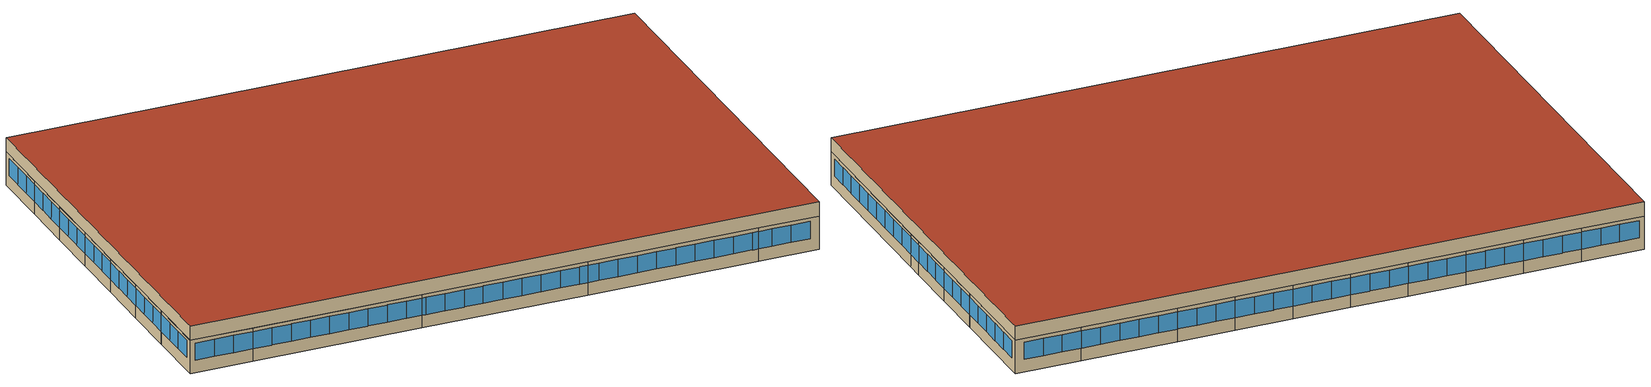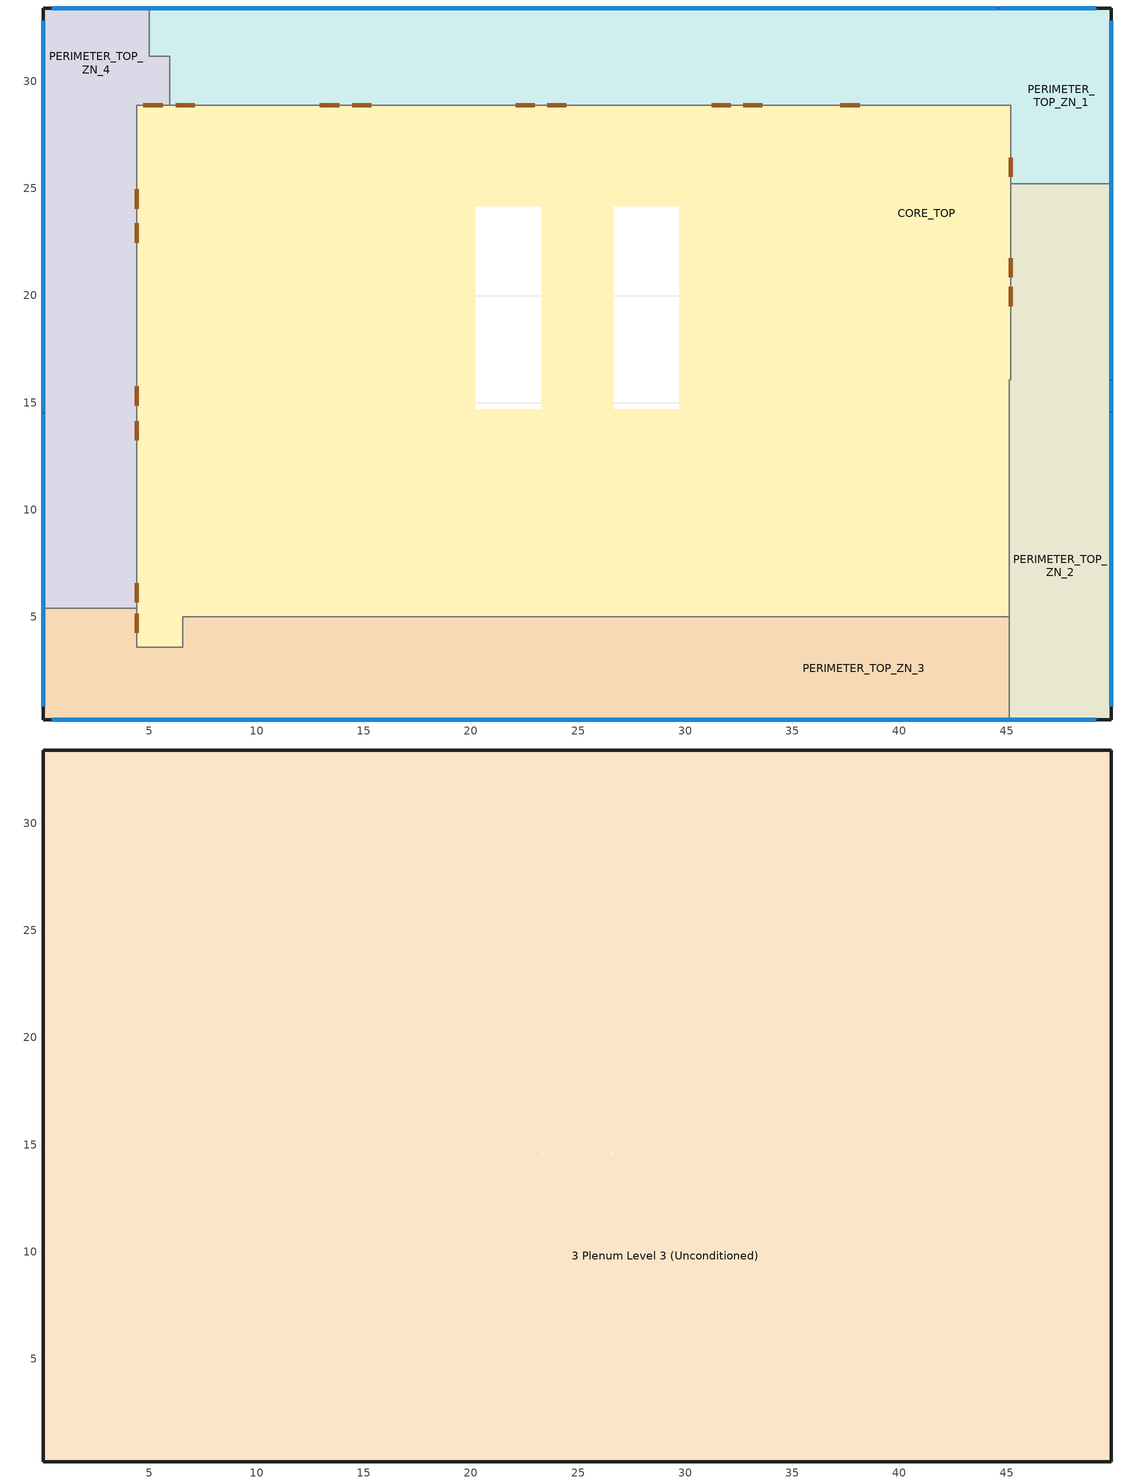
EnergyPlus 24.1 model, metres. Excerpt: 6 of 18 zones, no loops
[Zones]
CORE_TOP
 floor to 2 Plenum Level 2 (Unconditioned) (aim2958): 23.31,14.55 23.31,24.16 23.38,24.16 23.38,24.31 26.64,24.31 26.64,14.55 z7.92; 6.55,13.45 6.55,21.26 12.71,21.26 12.71,14.63 12.63,14.63 12.63,13.45 z7.92; 6.55,5.01 6.55,13.45 12.63,13.45 12.63,12.26 21.8,12.26 21.8,5.01 z7.92; 12.63,12.26 12.63,14.63 20.2,14.63 20.2,14.7 23.31,14.7 23.31,14.55 26.64,14.55 26.64,14.7 29.72,14.7 29.72,14.63 36.4,14.63 36.4,10.34 36.32,10.34 36.32,5.01 21.8,5.01 21.8,12.26 z7.92; 36.32,5.01 36.32,10.34 45.12,10.34 45.12,5.01 z7.92; 17.54,14.63 17.54,22.92 20.2,22.92 20.2,14.63 z7.92; 12.71,14.63 12.71,22.92 17.54,22.92 17.54,17.46 15.02,17.46 15.02,14.63 z7.92; 6.55,21.26 6.55,26.69 12.71,26.69 12.71,21.26 z7.92; 12.71,22.92 12.71,26.69 20.13,26.69 20.13,24.16 20.2,24.16 20.2,22.92 z7.92; 20.13,24.16 20.13,26.69 23.38,26.69 23.38,24.16 z7.92; 23.38,24.31 23.38,26.78 29.87,26.78 29.87,24.16 26.64,24.16 26.64,24.31 z7.92; 29.72,22.31 29.72,24.16 29.87,24.16 29.87,26.7 33.99,26.7 33.99,22.31 z7.92; 33.99,24.52 33.99,26.7 37.31,26.7 37.31,24.52 z7.92; 32.39,20.79 32.39,22.31 33.99,22.31 33.99,24.52 37.31,24.52 37.31,20.79 z7.92; 4.42,3.6 4.42,28.89 45.2,28.89 45.2,16.07 45.12,16.07 45.12,10.34 43.47,10.34 43.47,23.02 37.31,23.02 37.31,26.7 29.87,26.7 29.87,26.78 23.38,26.78 23.38,26.69 6.55,26.69 6.55,3.6 z7.92; 37.31,19.19 37.31,23.02 43.47,23.02 43.47,19.46 42.82,19.46 42.82,19.19 z7.92; 37.31,15.36 37.31,19.19 42.82,19.19 42.82,19.46 43.47,19.46 43.47,15.36 z7.92; 40.62,10.34 40.62,15.36 43.47,15.36 43.47,10.34 z7.92; 36.4,10.34 36.4,14.63 37.31,14.63 37.31,15.36 40.62,15.36 40.62,10.34 z7.92; 32.39,14.63 32.39,20.79 37.31,20.79 37.31,14.63 z7.92; 29.72,14.63 29.72,22.31 32.39,22.31 32.39,14.63 z7.92; 15.02,14.63 15.02,17.46 17.54,17.46 17.54,14.63 z7.92
 wall to PERIMETER_TOP_ZN_3 ({80148992-2e3f-48ac-8c4d-8f17d7c01d4a}): 5,3.6 6.55,3.6 6.55,5.01 18.41,5.01 21.8,5.01 31.55,5.01 36.32,5.01 45.12,5.01 z7.92:10.64
 wall to PERIMETER_TOP_ZN_2 ({80148992-2e3f-48ac-8c4d-8f17d7c01d4a}): 45.12,5.01 45.12,10.34 45.12,14.58 45.12,16.07 45.2,16.07 z7.92:10.64
 wall to PERIMETER_TOP_ZN_3 (aim2911): 4.42,5.41 4.42,3.6 5,3.6 z7.92:10.64
 wall to PERIMETER_TOP_ZN_4 (aim2911): 5.94,28.89 4.42,28.89 4.42,28.27 4.42,23.7 4.42,19.12 4.42,14.52 4.42,9.96 4.42,5.41 z7.92:10.64
 wall to PERIMETER_TOP_ZN_1 (aim2911): 45.2,25.21 45.2,28.89 44.64,28.89 37,28.89 32.43,28.89 27.86,28.89 23.29,28.89 18.71,28.89 14.14,28.89 9.57,28.89 5.94,28.89 z7.92:10.64
 wall to PERIMETER_TOP_ZN_2 (aim2911): 45.2,16.07 45.2,20.64 45.2,25.21 z7.92:10.64
 door inside (aim2945): 4.42,5.16 4.42,4.26 / 4.42,6.58 4.42,5.68 / 4.42,14.14 4.42,13.24 / 4.42,15.77 4.42,14.86 / 4.42,23.38 4.42,22.48 / 4.42,24.95 4.42,24.05 / 5.61,28.89 4.71,28.89 / 7.12,28.89 6.22,28.89 / 13.85,28.89 12.94,28.89 / 15.35,28.89 14.45,28.89 / 22.99,28.89 22.08,28.89 / 24.46,28.89 23.56,28.89 / 32.13,28.89 31.23,28.89 / 33.6,28.89 32.7,28.89 / 38.14,28.89 37.24,28.89 / 45.2,25.54 45.2,26.44 / 45.2,20.85 45.2,21.75 / 45.2,19.51 45.2,20.41 z7.93:10.05
PERIMETER_TOP_ZN_1
 floor to 2 Plenum Level 2 (Unconditioned) (aim2958): 5,31.17 5,33.42 9.57,33.42 9.57,28.89 5.94,28.89 5.94,31.17 z7.92; 9.57,28.89 9.57,33.42 14.14,33.42 14.14,28.89 z7.92; 14.14,28.89 14.14,33.42 18.71,33.42 18.71,28.89 z7.92; 18.71,28.89 18.71,33.42 23.29,33.42 23.29,28.89 z7.92; 23.29,28.89 23.29,33.42 27.86,33.42 27.86,28.89 z7.92; 27.86,28.89 27.86,33.42 32.43,33.42 32.43,28.89 z7.92; 32.43,28.89 32.43,33.42 37,33.42 37,28.89 z7.92; 37,28.89 37,33.42 44.64,33.42 44.64,28.89 z7.92; 44.64,28.89 44.64,33.42 49.89,33.42 49.89,25.21 45.2,25.21 45.2,28.89 z7.92
 wall outside (aim2865): 49.89,25.21 49.89,33.42 44.64,33.42 37,33.42 32.43,33.42 27.86,33.42 23.29,33.42 18.71,33.42 14.14,33.42 9.57,33.42 5,33.42 z7.92:10.64
 wall to PERIMETER_TOP_ZN_4 (aim2911): 5,33.42 5,31.17 5.94,31.17 5.94,28.89 z7.92:10.64
 wall to PERIMETER_TOP_ZN_2 (aim2911): 45.2,25.21 49.89,25.21 z7.92:10.64
 window (aim2976): 9.56,33.42 8.05,33.42 / 8.04,33.42 6.53,33.42 / 6.51,33.42 5.01,33.42 / 14.13,33.42 12.62,33.42 / 12.61,33.42 11.1,33.42 / 11.08,33.42 9.58,33.42 / 18.7,33.42 17.19,33.42 / 17.18,33.42 15.67,33.42 / 15.66,33.42 14.15,33.42 / 23.28,33.42 21.77,33.42 / 21.75,33.42 20.24,33.42 / 20.23,33.42 18.72,33.42 / 24.8,33.42 23.29,33.42 / 26.32,33.42 24.81,33.42 / 27.85,33.42 26.34,33.42 / 29.37,33.42 27.86,33.42 / 30.9,33.42 29.39,33.42 / 32.42,33.42 30.91,33.42 / 33.94,33.42 32.44,33.42 / 35.47,33.42 33.96,33.42 / 36.99,33.42 35.48,33.42 / 38.52,33.42 37.01,33.42 / 40.04,33.42 38.53,33.42 / 41.56,33.42 40.05,33.42 / 43.09,33.42 41.58,33.42 / 44.61,33.42 43.1,33.42 / 49.89,31.32 49.89,32.83 / 49.89,29.8 49.89,31.31 / 49.89,28.28 49.89,29.79 / 49.89,26.75 49.89,28.26 / 49.89,25.23 49.89,26.74 / 46.14,33.42 44.65,33.42 / 49.18,33.42 47.67,33.42 / 47.66,33.42 46.15,33.42 z8.95:10.35
PERIMETER_TOP_ZN_2
 floor to 2 Plenum Level 2 (Unconditioned) (aim2958): 45.2,20.64 45.2,25.21 49.89,25.21 49.89,20.64 z7.92; 45.2,16.07 45.2,20.64 49.89,20.64 49.89,16.07 z7.92; 45.12,0.19 45.12,14.58 49.89,14.58 49.89,0.19 z7.92; 45.12,14.58 45.12,16.07 49.89,16.07 49.89,14.58 z7.92
 wall outside (aim2865): 45.12,0.19 49.89,0.19 49.89,14.58 49.89,16.07 49.89,20.64 49.89,25.21 z7.92:10.64
 wall to PERIMETER_TOP_ZN_3 ({80148992-2e3f-48ac-8c4d-8f17d7c01d4a}): 45.12,5.01 45.12,0.19 z7.92:10.64
 window (aim2976): 49.89,23.7 49.89,25.21 / 49.89,22.18 49.89,23.69 / 49.89,20.66 49.89,22.17 / 49.89,16.08 49.89,17.59 / 49.89,19.13 49.89,20.63 / 49.89,17.61 49.89,19.12 / 49.89,13.04 49.89,14.55 / 49.89,11.51 49.89,13.02 / 49.89,9.99 49.89,11.5 / 49.89,8.46 49.89,9.97 / 49.89,6.94 49.89,8.45 / 49.89,5.42 49.89,6.93 / 49.89,3.89 49.89,5.4 / 49.89,0.84 49.89,2.35 / 49.89,2.37 49.89,3.88 / 45.13,0.19 46.14,0.19 / 47.67,0.19 49.18,0.19 / 46.15,0.19 47.66,0.19 / 49.89,14.59 49.89,16.06 z8.95:10.35
PERIMETER_TOP_ZN_3
 floor to 2 Plenum Level 2 (Unconditioned) (aim2958): 0.04,0.19 0.04,5.41 4.42,5.41 4.42,3.6 5,3.6 5,0.19 z7.92; 5,0.19 5,3.6 6.55,3.6 6.55,5.01 18.41,5.01 18.41,0.19 z7.92; 18.41,0.19 18.41,5.01 31.55,5.01 31.55,0.19 z7.92; 31.55,0.19 31.55,5.01 45.12,5.01 45.12,0.19 z7.92
 wall outside (aim2865): 0.04,5.41 0.04,0.19 5,0.19 18.41,0.19 31.55,0.19 45.12,0.19 z7.92:10.64
 wall to PERIMETER_TOP_ZN_4 (aim2911): 4.42,5.41 0.04,5.41 z7.92:10.64
 window (aim2976): 0.04,5.4 0.04,3.89 / 0.04,2.35 0.04,0.84 / 0.04,3.88 0.04,2.37 / 0.43,0.19 1.94,0.19 / 1.95,0.19 3.46,0.19 / 3.48,0.19 4.99,0.19 / 5,0.19 6.51,0.19 / 6.53,0.19 8.04,0.19 / 8.05,0.19 9.56,0.19 / 9.57,0.19 11.08,0.19 / 11.1,0.19 12.61,0.19 / 12.62,0.19 14.13,0.19 / 14.15,0.19 15.66,0.19 / 15.67,0.19 17.18,0.19 / 17.19,0.19 18.41,0.19 / 23.29,0.19 24.8,0.19 / 24.81,0.19 26.32,0.19 / 26.34,0.19 27.85,0.19 / 27.86,0.19 29.37,0.19 / 29.39,0.19 30.9,0.19 / 30.91,0.19 31.55,0.19 / 18.42,0.19 18.71,0.19 / 18.72,0.19 20.23,0.19 / 20.24,0.19 21.75,0.19 / 21.77,0.19 23.28,0.19 / 31.56,0.19 32.42,0.19 / 32.43,0.19 33.94,0.19 / 33.96,0.19 35.47,0.19 / 35.48,0.19 36.99,0.19 / 37.01,0.19 38.52,0.19 / 38.53,0.19 40.04,0.19 / 40.05,0.19 41.56,0.19 / 41.58,0.19 43.09,0.19 / 43.1,0.19 44.61,0.19 / 44.62,0.19 45.12,0.19 z8.95:10.35
PERIMETER_TOP_ZN_4
 floor to 2 Plenum Level 2 (Unconditioned) (aim2958): 0.04,5.41 0.04,9.96 4.42,9.96 4.42,5.41 z7.92; 0.04,9.96 0.04,14.52 4.42,14.52 4.42,9.96 z7.92; 0.04,14.52 0.04,19.12 4.42,19.12 4.42,14.52 z7.92; 0.04,19.12 0.04,23.7 4.42,23.7 4.42,19.12 z7.92; 0.04,23.7 0.04,28.27 4.42,28.27 4.42,23.7 z7.92; 0.04,28.27 0.04,33.42 5,33.42 5,31.17 5.94,31.17 5.94,28.89 4.42,28.89 4.42,28.27 z7.92
 wall outside (aim2865): 5,33.42 0.04,33.42 0.04,28.27 0.04,23.7 0.04,19.12 0.04,14.52 0.04,9.96 0.04,5.41 z7.92:10.64
 window (aim2976): 0.04,9.95 0.04,8.46 / 0.04,8.45 0.04,6.94 / 0.04,6.93 0.04,5.42 / 0.04,14.51 0.04,13.04 / 0.04,13.02 0.04,11.51 / 0.04,11.5 0.04,9.99 / 0.04,16.07 0.04,14.56 / 0.04,19.11 0.04,17.61 / 0.04,17.59 0.04,16.08 / 0.04,23.69 0.04,22.18 / 0.04,22.17 0.04,20.66 / 0.04,20.64 0.04,19.13 / 0.04,28.26 0.04,26.75 / 0.04,26.74 0.04,25.23 / 0.04,25.21 0.04,23.71 / 0.04,32.83 0.04,31.32 / 0.04,31.31 0.04,29.8 / 0.04,29.79 0.04,28.28 / 4.99,33.42 3.48,33.42 / 1.94,33.42 0.43,33.42 / 3.46,33.42 1.95,33.42 z8.95:10.35
3 Plenum Level 3 (Unconditioned)
 floor to CORE_TOP (aim2760): 20.2,17.59 20.88,17.59 20.88,14.7 20.2,14.7 z10.64; 29.06,17.6 29.72,17.6 29.72,14.7 29.06,14.7 z10.64; 26.49,24.31 26.64,24.31 26.64,14.61 26.49,14.61 z10.64; 23.31,24.16 23.38,24.16 23.38,24.31 23.45,24.31 23.45,14.61 23.31,14.61 z10.64; 23.45,24.31 26.49,24.31 26.49,14.56 23.45,14.56 z10.64; 20.2,24.16 23.31,24.16 23.31,17.59 20.2,17.59 z10.64; 6.55,21.26 12.71,21.26 12.71,14.63 12.7,14.63 12.7,21.24 6.55,21.24 z10.64; 6.55,21.24 12.7,21.24 12.7,14.63 12.63,14.63 12.63,13.45 6.55,13.45 z10.64; 6.55,13.45 12.63,13.45 12.63,12.26 21.8,12.26 21.8,5.01 6.55,5.01 z10.64; 12.7,14.63 20.2,14.63 20.2,14.7 23.31,14.7 23.31,14.61 12.7,14.61 z10.64; 26.64,14.7 29.72,14.7 29.72,14.63 36.4,14.63 36.4,10.34 36.38,10.34 36.38,14.61 26.64,14.61 z10.64; 12.63,14.63 12.7,14.61 23.31,14.61 23.31,14.55 26.64,14.55 26.64,14.61 36.38,14.61 36.38,10.34 36.32,10.34 36.32,5.01 21.8,5.01 21.8,12.26 12.63,12.26 z10.64; 36.4,10.34 40.57,10.34 43.47,10.33 43.48,10.26 36.38,10.26 z10.64; 36.32,10.34 36.38,10.34 36.38,10.26 43.48,10.26 43.48,10.34 45.12,10.34 45.12,5.01 36.32,5.01 z10.64; 17.54,22.88 17.55,22.88 17.55,14.64 20.06,14.64 20.06,22.88 20.2,22.92 20.2,14.63 17.54,14.63 z10.64; 17.55,22.91 20.06,22.91 20.06,14.64 17.55,14.64 z10.64; 12.71,22.88 12.72,22.88 12.72,14.64 15.01,14.64 15.01,17.47 17.52,17.47 17.52,22.88 17.54,22.88 17.54,17.46 15.02,17.46 15.02,14.63 12.71,14.63 z10.64; 12.71,22.92 17.54,22.92 17.52,22.88 12.71,22.88 z10.64; 12.72,22.88 17.52,22.88 17.52,17.47 15.01,17.47 15.01,14.64 12.72,14.64 z10.64; 6.55,26.69 12.71,26.69 12.71,21.26 6.55,21.26 z10.64; 20.13,24.16 20.2,24.16 20.2,22.92 20.13,22.92 z10.64; 12.71,26.69 20.13,26.69 20.13,22.92 12.71,22.92 z10.64; 20.13,24.31 23.38,24.31 23.38,24.16 20.13,24.16 z10.64; 20.13,26.69 23.38,26.69 23.38,24.31 20.13,24.31 z10.64; 23.38,26.75 23.45,26.75 23.45,24.31 23.38,24.31 z10.64; 29.87,24.31 29.87,24.16 26.64,24.16 26.64,24.31 26.49,24.31 z10.64; 29.87,26.78 29.87,24.16 29.87,24.31 26.49,24.31 23.45,24.31 23.45,26.75 23.38,26.78 z10.64; 29.72,24.16 29.87,24.16 29.87,22.36 32.39,22.36 32.38,22.31 29.72,22.31 z10.64; 33.91,26.7 33.99,26.7 33.99,24.52 33.96,24.52 33.96,22.38 33.91,22.38 z10.64; 32.39,22.38 33.96,22.38 33.96,24.52 33.99,24.52 33.99,22.31 32.39,22.31 z10.64; 29.87,24.16 29.87,26.7 33.91,26.7 33.91,22.38 32.39,22.38 32.39,22.36 29.87,22.36 z10.64; 33.99,26.7 37.31,26.7 37.31,24.52 33.99,24.52 z10.64; 32.39,20.86 37.27,20.86 37.27,24.52 37.31,24.52 37.31,20.79 32.39,20.79 z10.64; 32.39,22.31 33.99,22.31 33.99,24.52 37.27,24.52 37.27,20.86 32.39,20.86 z10.64; 33.91,26.78 37.33,26.78 37.31,26.7 33.91,26.7 z10.64; 6.47,26.75 23.38,26.75 23.38,26.69 6.55,26.69 6.55,21.24 6.47,21.24 z10.64; 37.31,24.52 37.33,24.52 37.33,23.03 43.48,23.03 43.48,10.34 43.47,10.34 43.47,23.02 37.31,23.02 z10.64; 37.31,26.7 37.34,26.7 37.34,24.52 37.31,24.52 z10.64; 43.48,15.99 45.12,15.99 45.12,10.34 43.48,10.34 z10.64; 4.43,21.18 6.47,21.18 6.47,21.24 6.55,21.24 6.55,3.6 5.01,3.6 5.01,3.61 4.43,3.61 z10.64; 4.43,28.87 45.19,28.87 45.19,16.07 45.12,16.05 45.12,15.99 43.48,15.99 43.48,23.03 37.33,23.03 37.33,24.52 37.34,24.52 37.34,26.7 37.33,26.78 33.91,26.78 33.91,26.7 29.87,26.7 29.87,26.78 23.38,26.78 23.38,26.75 6.47,26.75 6.47,21.18 4.43,21.18 z10.64; 37.31,19.21 42.82,19.21 42.82,19.19 37.31,19.19 z10.64; 37.31,23.02 43.47,23.02 43.47,19.46 42.82,19.46 42.82,19.21 37.31,19.21 z10.64; 42.82,19.46 43.47,19.46 43.47,19.21 42.82,19.21 z10.64; 37.31,19.19 43.47,19.19 43.47,15.36 37.31,15.36 z10.64; 40.62,15.36 43.47,15.36 43.47,10.34 40.62,10.34 z10.64; 40.57,15.36 40.62,15.36 40.62,10.34 40.57,10.34 z10.64; 36.4,14.63 37.31,14.63 37.31,15.36 40.57,15.36 40.57,10.34 36.4,10.34 z10.64; 37.27,20.79 37.31,20.79 37.31,14.63 37.27,14.63 z10.64; 32.39,20.79 37.27,20.79 37.27,14.63 32.39,14.63 z10.64; 29.72,22.31 29.87,22.31 29.87,14.64 32.38,14.64 32.38,22.31 32.39,22.31 32.39,14.63 29.72,14.63 z10.64; 29.87,22.31 32.38,22.31 32.38,14.64 29.87,14.64 z10.64; 29.72,22.31 29.72,17.6 29.57,17.74 z10.64; 26.64,24.16 29.72,24.16 29.72,22.31 29.57,17.75 29.57,24.01 26.78,24.01 26.78,17.74 29.57,17.74 29.72,17.6 26.64,17.6 z10.64; 26.78,24.01 26.79,17.75 29.57,17.75 29.57,17.74 26.78,17.74 z10.64; 26.79,24.01 29.57,24.01 29.57,17.75 26.79,17.75 z10.64; 15.02,17.46 17.54,17.46 17.54,14.63 15.02,14.63 z10.64; 20.88,17.59 23.31,17.59 23.31,14.7 20.88,14.7 z10.64; 26.64,17.6 29.06,17.6 29.06,14.7 26.64,14.7 z10.64
 floor to PERIMETER_TOP_ZN_3 (aim2760): 0.04,0.23 5,0.23 5,0.19 0.04,0.19 z10.64; 4.42,3.6 5,3.6 5,3.51 4.42,3.51 z10.64; 0.04,5.41 4.42,5.41 4.42,3.51 5,3.51 5,0.23 0.04,0.23 z10.64; 5.03,0.23 18.41,0.23 18.41,0.19 5,0.19 z10.64; 5,3.51 5.03,3.51 5.03,0.23 5,0.23 z10.64; 6.55,3.6 6.55,5.01 18.41,5.01 18.41,0.23 5.03,0.23 5.03,3.51 5.01,3.6 z10.64; 18.41,0.23 31.55,0.23 31.55,0.19 18.41,0.19 z10.64; 18.41,5.01 31.55,5.01 31.55,0.23 18.41,0.23 z10.64; 31.55,0.23 45.12,0.23 45.12,0.19 31.55,0.19 z10.64; 31.55,5.01 45.12,5.01 45.12,0.23 31.55,0.23 z10.64
 floor to PERIMETER_TOP_ZN_4 (aim2760): 0.04,9.96 0.08,9.96 0.08,5.41 0.04,5.41 z10.64; 0.08,9.96 4.42,9.96 4.42,5.41 0.08,5.41 z10.64; 0.04,14.52 4.42,14.52 4.42,9.98 0.08,9.98 0.04,9.96 z10.64; 0.08,9.98 4.42,9.98 4.42,9.96 0.08,9.96 z10.64; 0.04,19.12 0.08,19.12 0.08,14.52 0.04,14.52 z10.64; 0.08,19.12 4.42,19.12 4.42,14.52 0.08,14.52 z10.64; 0.04,23.69 4.42,23.69 4.42,19.12 0.08,19.12 0.04,19.12 z10.64; 0.04,28.27 0.08,28.27 0.08,23.73 4.42,23.73 4.42,23.7 0.04,23.7 z10.64; 0.08,28.27 4.42,28.27 4.42,23.73 0.08,23.73 z10.64; 0.04,33.42 5,33.42 5,33.38 0.08,33.38 0.08,28.3 4.39,28.3 4.39,28.89 4.42,28.89 4.42,28.27 0.04,28.27 z10.64; 0.08,33.38 5,33.38 5,31.17 5.94,31.17 5.94,28.89 4.39,28.89 4.39,28.3 0.08,28.3 z10.64
 floor to PERIMETER_TOP_ZN_1 (aim2760): 5,33.42 9.57,33.42 9.57,33.31 5,33.31 z10.64; 5,33.31 9.57,33.31 9.57,28.89 5.94,28.89 5.94,31.17 5,31.17 z10.64; 14.14,33.42 14.14,33.38 9.6,33.38 9.6,28.89 9.57,28.89 9.57,33.31 9.57,33.42 z10.64; 9.6,33.38 14.14,33.38 14.14,28.89 9.6,28.89 z10.64; 14.14,33.42 18.71,33.42 18.71,33.38 14.14,33.38 z10.64; 14.17,33.38 18.71,33.38 18.71,28.89 14.17,28.89 z10.64; 14.14,33.38 14.17,33.38 14.17,28.89 14.14,28.89 z10.64; 18.71,33.42 23.29,33.42 23.29,28.89 23.28,33.38 18.71,33.38 z10.64; 18.71,33.38 23.28,33.38 23.28,28.89 18.71,28.89 z10.64; 23.29,33.42 27.86,33.42 27.82,33.38 23.29,33.38 z10.64; 23.29,33.38 27.86,33.38 27.86,28.89 23.29,28.89 z10.64; 27.86,33.42 32.43,33.42 32.43,33.38 27.86,33.38 z10.64; 27.86,33.38 32.43,33.38 32.43,28.89 27.86,28.89 z10.64; 32.43,33.42 37,33.42 37,33.38 32.46,33.38 32.46,28.89 32.43,28.89 z10.64; 32.46,33.38 37,33.38 37,28.89 32.46,28.89 z10.64; 44.64,33.42 44.64,28.89 44.62,28.89 44.62,33.31 37.01,33.31 37,33.42 z10.64; 37.01,33.31 44.62,33.31 44.62,28.89 37.01,28.89 z10.64; 44.64,33.42 49.89,33.42 49.89,25.21 45.2,25.21 49.85,25.22 49.85,33.3 44.64,33.3 z10.64; 44.64,33.3 49.85,33.3 49.85,25.22 45.2,25.22 45.2,28.89 44.64,28.89 z10.64
 floor to PERIMETER_TOP_ZN_2 (aim2760): 49.85,20.65 49.85,25.21 49.89,25.21 49.89,20.64 45.2,20.64 z10.64; 45.2,25.21 49.85,25.21 49.85,20.65 45.2,20.65 z10.64; 45.2,20.64 49.89,20.64 49.89,16.07 45.2,16.07 z10.64; 45.12,0.23 49.85,0.23 49.85,14.58 49.89,14.58 49.89,0.19 45.12,0.19 z10.64; 45.12,14.58 49.85,14.58 49.85,0.23 45.12,0.23 z10.64; 45.19,16.07 49.89,16.07 49.89,14.58 49.85,14.58 49.85,16.05 45.19,16.05 z10.64; 45.12,15.99 45.19,15.99 45.19,16.05 49.85,16.05 49.85,14.58 45.12,14.58 z10.64
 wall outside (aim2865): 49.89,0.19 49.89,33.42 0.04,33.42 0.04,0.19 49.89,0.19 z10.64:11.8
 roof outside (aim2838): 0.04,0.19 49.89,0.19 49.89,33.42 0.04,33.42 z11.8
[Building]
bldg-1: Loads Convergence Tolerance Value {W}=0.1; Temperature Convergence Tolerance Value {deltaC}=0.5; Solar Distribution=FullExterior; Maximum Number of Warmup Days=25; Minimum Number of Warmup Days=6
[Site:Location]
Portland&#44 OR: Latitude {deg}=45.516; Longitude {deg}=-122.681; Time Zone {hr}=-8; Elevation {m}=278.871
[SizingPeriod:DesignDay] Day of Month=21; Dry-Bulb Temperature Range Modifier Type=DefaultMultipliers; Humidity Condition Type=Wetbulb; Barometric Pressure {Pa}=101253; Rain Indicator=No; Snow Indicator=No; Daylight Saving Time Indicator=No; Begin Environment Reset Mode=FullResetAtBeginEnvironment
Name | Month | Day Type | Maximum Dry-Bulb Temperature {C} | Daily Dry-Bulb Temperature Range {deltaC} | Wetbulb or DewPoint at Maximum Dry-Bulb {C} | Wind Speed {m/s} | Wind Direction {deg} | Solar Model Indicator | ASHRAE Clear Sky Optical Depth for Beam Irradiance (taub) | ASHRAE Clear Sky Optical Depth for Diffuse Irradiance (taud) | Sky Clearness
Portland Intl AP Ann Clg .4% Condns DB=>MWB | 8 | SummerDesignDay | 32.9 | 11.9 | 19.7 | 4.6 | 310 | ASHRAETau | 0.357 | 2.486
Portland Intl AP Ann Htg 99.6% Condns DB | 12 | WinterDesignDay | -3.9 | 0 | -3.9 | 4.5 | 120 | ASHRAEClearSky |  |  | 0
[Site:WaterMainsTemperature]
Calculation Method=Correlation; Annual Average Outdoor Air Temperature {C}=11.2167; Maximum Difference In Monthly Average Outdoor Air Temperatures {deltaC}=14.3
[Material] Thermal Absorptance=0.9; Solar Absorptance=0.7; Visible Absorptance=0.7
Name | Roughness | Thickness {m} | Conductivity {W/m-K} | Density {kg/m3} | Specific Heat {J/kg-K}
aim2745 | MediumRough | 0.0095 | 0.0439 | 190 | 1360
aim2752 | MediumRough | 0.1016 | 2.31 | 2322 | 832
aim2765 | MediumRough | 0.0127 | 0.057 | 288 | 1339
aim2778 | MediumRough | 0.0254 | 0.72 | 1856 | 840
aim2785 | MediumRough | 0.0159 | 0.16 | 800 | 1090
aim2799 | MediumRough | 0.001 | 20 | 1.2 | 1003.5
aim2843 | MediumRough | 0.0095 | 0.16 | 1120 | 1460
aim2850 | MediumRough | 0.0528 | 0.01 | 23 | 1470
aim2857; aim2948 | MediumRough | 0.0008 | 45.28 | 7824 | 500
aim2872 | MediumRough | 0.017 | 0.0252236 | 23 | 1470
aim2916 | MediumRough | 0.0127 | 0.16 | 800 | 1090
aim2929 | MediumRough | 0.0376 | 0.15 | 608 | 1630
Std Wood 6inch | MediumSmooth | 0.15 | 0.12 | 540 | 1210
[WindowMaterial:SimpleGlazingSystem]
{b9af73f1-317f-4251-8ca3-013fa602608e}: U-Factor {W/m2-K}=2.0612; Solar Heat Gain Coefficient=0.359; Visible Transmittance=0.3949
[Construction]
aim2760: aim2765
aim2838: aim2843, aim2850, aim2857
aim2865: aim2778, aim2785, aim2872, aim2799, aim2785
aim2911: aim2916, aim2799, aim2916
aim2945: aim2948, aim2929, aim2948
aim2958: aim2752, aim2745
aim2976: {b9af73f1-317f-4251-8ca3-013fa602608e}
InteriorFurnishings: Std Wood 6inch
[Construction:AirBoundary]
{80148992-2e3f-48ac-8c4d-8f17d7c01d4a}: None, 0
[Zone] Multiplier=1; Part of Total Floor Area=Yes
Name | Volume {m3}
3 Plenum Level 3 (Unconditioned) | 1810.6
CORE_TOP | 2575.99
PERIMETER_TOP_ZN_1 | 580.299
PERIMETER_TOP_ZN_2 | 315.896
PERIMETER_TOP_ZN_3 | 576.989
PERIMETER_TOP_ZN_4 | 338.035
[InternalMass] Construction=InteriorFurnishings
Name | Zone or ZoneList | Surface Area {m2}
Core_top_InternalMass_1 | Core_top | 1967.077
Perimeter_top_ZN_3_InternalMass_1 | Perimeter_top_ZN_3 | 414.675
Perimeter_top_ZN_2_InternalMass_1 | Perimeter_top_ZN_2 | 262.5073
Perimeter_top_ZN_1_InternalMass_1 | Perimeter_top_ZN_1 | 414.6723
Perimeter_top_ZN_4_InternalMass_1 | Perimeter_top_ZN_4 | 262.5056
[People] Number of People Calculation Method=People; Fraction Radiant=0.3
Name | Zone or ZoneList or Space or SpaceList | Number of People Schedule | Number of People | Activity Level Schedule | Sensible Heat Fraction
aim0325_people | 3 Plenum Level 3 (Unconditioned) | Off - 24 Hours | 0 | activity_0.0
aim1643_people; aim1659_people | CORE_TOP | Off - 24 Hours | 0 | activity_0.0
aim1827_people; aim1845_people; aim1939_people; aim1955_people; aim1973_people; aim2157_people; aim2191_people; aim2223_people; aim2255_people; aim2288_people; aim2304_people; aim2322_people; aim2406_people; aim2440_people; aim2458_people; aim2474_people; aim2492_people; aim2508_people; aim2524_people; aim2540_people; aim2708_people; aim2724_people | CORE_TOP | IDF Occupancy | 0 | activity_120.0800096 | 0.777829
aim1861_people | CORE_TOP | IDF Occupancy | 6 | activity_120.0800096 | 0.777829
aim1879_people; aim1897_people | CORE_TOP | IDF Occupancy | 18 | activity_120.0800096 | 0.777829
aim1921_people | CORE_TOP | IDF Occupancy | 8 | activity_120.0800096 | 0.777829
aim2107_people; aim2125_people; aim2141_people; aim2175_people; aim2207_people; aim2239_people; aim2272_people | PERIMETER_TOP_ZN_1 | IDF Occupancy | 1 | activity_120.0800096 | 0.777829
aim2356_people | PERIMETER_TOP_ZN_1 | IDF Occupancy | 0 | activity_120.0800096 | 0.777829
aim2372_people | PERIMETER_TOP_ZN_1 | IDF Occupancy | 3 | activity_120.0800096 | 0.777829
aim2390_people; aim2424_people | PERIMETER_TOP_ZN_2 | IDF Occupancy | 1 | activity_120.0800096 | 0.777829
aim2606_people | PERIMETER_TOP_ZN_2 | IDF Occupancy | 6 | activity_120.0800096 | 0.777829
aim2622_people | PERIMETER_TOP_ZN_2 | IDF Occupancy | 0 | activity_120.0800096 | 0.777829
aim1989_people | PERIMETER_TOP_ZN_3 | IDF Occupancy | 1 | activity_120.0800096 | 0.777829
aim2556_people; aim2574_people; aim2590_people | PERIMETER_TOP_ZN_3 | IDF Occupancy | 6 | activity_120.0800096 | 0.777829
aim2007_people; aim2023_people; aim2039_people; aim2055_people; aim2071_people | PERIMETER_TOP_ZN_4 | IDF Occupancy | 1 | activity_120.0800096 | 0.777829
aim2087_people | PERIMETER_TOP_ZN_4 | IDF Occupancy | 2 | activity_120.0800096 | 0.777829
[Lights] Fraction Replaceable=1
Name | Zone or ZoneList or Space or SpaceList | Schedule | Design Level Calculation Method | Watts per Floor Area {W/m2} | Lighting Level {W}
aim0325_lights | 3 Plenum Level 3 (Unconditioned) | Off - 24 Hours | Watts/Area | 0
aim1643_lights; aim1659_lights | CORE_TOP | Off - 24 Hours | LightingLevel |  | 0
aim1827_lights | CORE_TOP | IDF Lighting | LightingLevel |  | 138.154
aim1845_lights; aim2524_lights; aim2708_lights; aim2724_lights | CORE_TOP | IDF Lighting | LightingLevel |  | 0
aim1861_lights | CORE_TOP | IDF Lighting | LightingLevel |  | 230.811
aim1879_lights | CORE_TOP | IDF Lighting | LightingLevel |  | 775
aim1897_lights | CORE_TOP | IDF Lighting | LightingLevel |  | 928.64
aim1921_lights | CORE_TOP | IDF Lighting | LightingLevel |  | 279.563
aim1939_lights | CORE_TOP | IDF Lighting | LightingLevel |  | 112.091
aim1955_lights | CORE_TOP | IDF Lighting | LightingLevel |  | 179.889
aim1973_lights | CORE_TOP | IDF Lighting | LightingLevel |  | 217.989
aim2157_lights | CORE_TOP | IDF Lighting | LightingLevel |  | 122.002
aim2191_lights | CORE_TOP | IDF Lighting | LightingLevel |  | 36.6082
aim2223_lights | CORE_TOP | IDF Lighting | LightingLevel |  | 45.4005
aim2255_lights | CORE_TOP | IDF Lighting | LightingLevel |  | 82.7362
aim2288_lights | CORE_TOP | IDF Lighting | LightingLevel |  | 34.6916
aim2304_lights | CORE_TOP | IDF Lighting | LightingLevel |  | 69.0611
aim2322_lights | CORE_TOP | IDF Lighting | LightingLevel |  | 593.293
aim2406_lights | CORE_TOP | IDF Lighting | LightingLevel |  | 80.8672
aim2440_lights | CORE_TOP | IDF Lighting | LightingLevel |  | 80.8789
aim2458_lights | CORE_TOP | IDF Lighting | LightingLevel |  | 68.9997
aim2474_lights | CORE_TOP | IDF Lighting | LightingLevel |  | 80.959
aim2492_lights | CORE_TOP | IDF Lighting | LightingLevel |  | 214.06
aim2508_lights | CORE_TOP | IDF Lighting | LightingLevel |  | 112.119
aim2540_lights | CORE_TOP | IDF Lighting | LightingLevel |  | 34.6842
aim2107_lights | PERIMETER_TOP_ZN_1 | IDF Lighting | LightingLevel |  | 110.077
aim2125_lights; aim2141_lights; aim2175_lights; aim2207_lights; aim2239_lights; aim2272_lights | PERIMETER_TOP_ZN_1 | IDF Lighting | LightingLevel |  | 138.339
aim2356_lights | PERIMETER_TOP_ZN_1 | IDF Lighting | LightingLevel |  | 263.857
aim2372_lights | PERIMETER_TOP_ZN_1 | IDF Lighting | LightingLevel |  | 207.442
aim2390_lights; aim2424_lights | PERIMETER_TOP_ZN_2 | IDF Lighting | LightingLevel |  | 138.287
aim2606_lights | PERIMETER_TOP_ZN_2 | IDF Lighting | LightingLevel |  | 281.953
aim2622_lights | PERIMETER_TOP_ZN_2 | IDF Lighting | LightingLevel |  | 76.2755
aim1989_lights | PERIMETER_TOP_ZN_3 | IDF Lighting | LightingLevel |  | 138.878
aim2556_lights | PERIMETER_TOP_ZN_3 | IDF Lighting | LightingLevel |  | 375.3
aim2574_lights | PERIMETER_TOP_ZN_3 | IDF Lighting | LightingLevel |  | 374.926
aim2590_lights | PERIMETER_TOP_ZN_3 | IDF Lighting | LightingLevel |  | 468.658
aim2007_lights; aim2023_lights | PERIMETER_TOP_ZN_4 | IDF Lighting | LightingLevel |  | 138.397
aim2039_lights | PERIMETER_TOP_ZN_4 | IDF Lighting | LightingLevel |  | 138.39
aim2055_lights | PERIMETER_TOP_ZN_4 | IDF Lighting | LightingLevel |  | 138.393
aim2071_lights | PERIMETER_TOP_ZN_4 | IDF Lighting | LightingLevel |  | 138.395
aim2087_lights | PERIMETER_TOP_ZN_4 | IDF Lighting | LightingLevel |  | 248.875
[ElectricEquipment]
Name | Zone or ZoneList or Space or SpaceList | Schedule | Design Level Calculation Method | Watts per Floor Area {W/m2} | Design Level {W}
aim0325_elec_equip | 3 Plenum Level 3 (Unconditioned) | Off - 24 Hours | Watts/Area | 0
aim1643_elec_equip; aim1659_elec_equip | CORE_TOP | Off - 24 Hours | EquipmentLevel |  | 0
aim1827_elec_equip | CORE_TOP | IDF Equipment | EquipmentLevel |  | 262.465
aim1845_elec_equip; aim2524_elec_equip | CORE_TOP | IDF Equipment | EquipmentLevel |  | 0
aim1861_elec_equip | CORE_TOP | IDF Equipment | EquipmentLevel |  | 387.379
aim1879_elec_equip | CORE_TOP | IDF Equipment | EquipmentLevel |  | 950.614
aim1897_elec_equip | CORE_TOP | IDF Equipment | EquipmentLevel |  | 1306.29
aim1921_elec_equip | CORE_TOP | IDF Equipment | EquipmentLevel |  | 378.309
aim1939_elec_equip | CORE_TOP | IDF Equipment | EquipmentLevel |  | 178.628
aim1955_elec_equip | CORE_TOP | IDF Equipment | EquipmentLevel |  | 265.618
aim1973_elec_equip | CORE_TOP | IDF Equipment | EquipmentLevel |  | 269.968
aim2157_elec_equip | CORE_TOP | IDF Equipment | EquipmentLevel |  | 226.327
aim2191_elec_equip | CORE_TOP | IDF Equipment | EquipmentLevel |  | 66.1158
aim2223_elec_equip | CORE_TOP | IDF Equipment | EquipmentLevel |  | 133.466
aim2255_elec_equip | CORE_TOP | IDF Equipment | EquipmentLevel |  | 147.98
aim2288_elec_equip | CORE_TOP | IDF Equipment | EquipmentLevel |  | 58.5753
aim2304_elec_equip | CORE_TOP | IDF Equipment | EquipmentLevel |  | 119.53
aim2322_elec_equip | CORE_TOP | IDF Equipment | EquipmentLevel |  | 1523.09
aim2406_elec_equip | CORE_TOP | IDF Equipment | EquipmentLevel |  | 188.837
aim2440_elec_equip | CORE_TOP | IDF Equipment | EquipmentLevel |  | 191.698
aim2458_elec_equip | CORE_TOP | IDF Equipment | EquipmentLevel |  | 115.274
aim2474_elec_equip | CORE_TOP | IDF Equipment | EquipmentLevel |  | 165.819
aim2492_elec_equip | CORE_TOP | IDF Equipment | EquipmentLevel |  | 244.781
aim2508_elec_equip | CORE_TOP | IDF Equipment | EquipmentLevel |  | 165.5
aim2540_elec_equip | CORE_TOP | IDF Equipment | EquipmentLevel |  | 57.4424
aim2708_elec_equip; aim2724_elec_equip | CORE_TOP | IDF Elevator | EquipmentLevel |  | 0
aim2107_elec_equip | PERIMETER_TOP_ZN_1 | IDF Equipment | EquipmentLevel |  | 149.786
aim2125_elec_equip; aim2141_elec_equip; aim2175_elec_equip; aim2207_elec_equip; aim2239_elec_equip; aim2272_elec_equip | PERIMETER_TOP_ZN_1 | IDF Equipment | EquipmentLevel |  | 167.248
aim2356_elec_equip | PERIMETER_TOP_ZN_1 | IDF Equipment | EquipmentLevel |  | 279.429
aim2372_elec_equip | PERIMETER_TOP_ZN_1 | IDF Equipment | EquipmentLevel |  | 331.044
aim2390_elec_equip; aim2424_elec_equip | PERIMETER_TOP_ZN_2 | IDF Equipment | EquipmentLevel |  | 173.084
aim2606_elec_equip | PERIMETER_TOP_ZN_2 | IDF Equipment | EquipmentLevel |  | 553.479
aim2622_elec_equip | PERIMETER_TOP_ZN_2 | IDF Equipment | EquipmentLevel |  | 56.9926
aim1989_elec_equip | PERIMETER_TOP_ZN_3 | IDF Equipment | EquipmentLevel |  | 200.042
aim2556_elec_equip | PERIMETER_TOP_ZN_3 | IDF Equipment | EquipmentLevel |  | 503.59
aim2574_elec_equip | PERIMETER_TOP_ZN_3 | IDF Equipment | EquipmentLevel |  | 510.454
aim2590_elec_equip | PERIMETER_TOP_ZN_3 | IDF Equipment | EquipmentLevel |  | 527.12
aim2007_elec_equip | PERIMETER_TOP_ZN_4 | IDF Equipment | EquipmentLevel |  | 161.007
aim2023_elec_equip | PERIMETER_TOP_ZN_4 | IDF Equipment | EquipmentLevel |  | 161.109
aim2039_elec_equip | PERIMETER_TOP_ZN_4 | IDF Equipment | EquipmentLevel |  | 162.579
aim2055_elec_equip | PERIMETER_TOP_ZN_4 | IDF Equipment | EquipmentLevel |  | 161.834
aim2071_elec_equip | PERIMETER_TOP_ZN_4 | IDF Equipment | EquipmentLevel |  | 161.395
aim2087_elec_equip | PERIMETER_TOP_ZN_4 | IDF Equipment | EquipmentLevel |  | 220.709
[Daylighting:Controls] Daylighting Method=SplitFlux; Availability Schedule=DaylightAvailSch; Lighting Control Type=Continuousoff; Minimum Input Power Fraction for Continuous or ContinuousOff Dimming Control=0.2; Minimum Light Output Fraction for Continuous or ContinuousOff Dimming Control=0.2; Number of Stepped Control Steps=3; Probability Lighting will be Reset When Needed in Manual Stepped Control=1; Maximum Allowable Discomfort Glare Index=22; Fraction of Lights Controlled by Reference Point 1=0.3835; Illuminance Setpoint at Reference Point 1 {lux}=377; Fraction of Lights Controlled by Reference Point 2=0.1395; Illuminance Setpoint at Reference Point 2 {lux}=377
Name | Zone or Space | Glare Calculation Daylighting Reference Point | Glare Calculation Azimuth Angle of View Direction Clockwise from Zone y-Axis {deg} | Daylighting Reference Point 1 | Daylighting Reference Point 2
Perimeter_top_ZN_1_DaylCtrl | Perimeter_top_ZN_1 | Perimeter_top_ZN_1_DaylRefPt1 | 180 | Perimeter_top_ZN_1_DaylRefPt1 | Perimeter_top_ZN_1_DaylRefPt2
Perimeter_top_ZN_2_DaylCtrl | Perimeter_top_ZN_2 | Perimeter_top_ZN_2_DaylRefPt1 | 90 | Perimeter_top_ZN_2_DaylRefPt1 | Perimeter_top_ZN_2_DaylRefPt2
Perimeter_top_ZN_3_DaylCtrl | Perimeter_top_ZN_3 | Perimeter_top_ZN_3_DaylRefPt1 | 0 | Perimeter_top_ZN_3_DaylRefPt1 | Perimeter_top_ZN_3_DaylRefPt2
Perimeter_top_ZN_4_DaylCtrl | Perimeter_top_ZN_4 | Perimeter_top_ZN_4_DaylRefPt1 | 270 | Perimeter_top_ZN_4_DaylRefPt1 | Perimeter_top_ZN_4_DaylRefPt2
[ZoneInfiltration:DesignFlowRate] Schedule=INFIL_SCH_PNNL; Design Flow Rate Calculation Method=Flow/ExteriorWallArea; Design Flow Rate {m3/s}=0; Flow Rate per Exterior Surface Area {m3/s-m2}=0.000569572; Constant Term Coefficient=0; Temperature Term Coefficient=0; Velocity Term Coefficient=0.224; Velocity Squared Term Coefficient=0
Name | Zone or ZoneList or Space or SpaceList
Perimeter_top_ZN_3_Infiltration | PERIMETER_TOP_ZN_3
Perimeter_top_ZN_2_Infiltration | PERIMETER_TOP_ZN_2
Perimeter_top_ZN_1_Infiltration | PERIMETER_TOP_ZN_1
Perimeter_top_ZN_4_Infiltration | PERIMETER_TOP_ZN_4
3 Plenum Level 3 (Unconditioned) | 3 Plenum Level 3 (Unconditioned)
[Exterior:Lights] Control Option=AstronomicalClock
Name | Schedule | Design Level {W}
Exterior_Lights_a | Exterior_lighting_schedule_a | 563.81
Exterior_Lights_b | Exterior_lighting_schedule_b_2016 | 407.66
Exterior_Lights_c | Exterior_lighting_schedule_c_2016 | 4714.72
[AirLoopHVAC:ReturnPlenum]
Air Loop HVAC Return Plenum 3: Zone=3 Plenum Level 3 (Unconditioned)
[EnergyManagementSystem:Program]
CORE_BOT_Lights_EMS_Program: SET CORE_BOT_LSr_IP = 0.093*CORE_BOT_Total_LSr/CORE_BOT_AREA; IF ((CORE_BOT_Occ_Sensor <= 0)) && (CORE_BOT_LSr_IP >= 0.02); SET aim0375_lights_Act = 0.02*CORE_BOT_AREA/0.0929304; SET aim0399_lights_Act = 0.0; SET aim0415_lights_Act = 0.0; SET aim0431_lights_Act = 0.0; SET aim0447_lights_Act = 0.0; SET aim0463_lights_Act = 0.0; SET aim0479_lights_Act = 0.0; SET aim0495_lights_Act = 0.0; SET aim0513_lights_Act = 0.0; SET aim0533_lights_Act = 0.0; SET aim0553_lights_Act = 0.0; SET aim0573_lights_Act = 0.0; SET aim0739_lights_Act = 0.0; SET aim0803_lights_Act = 0.0; SET aim0822_lights_Act = 0.0; SET aim0840_lights_Act = 0.0; SET aim0858_lights_Act = 0.0; SET aim0880_lights_Act = 0.0; SET aim1052_lights_Act = 0.0; SET aim1070_lights_Act = 0.0; SET aim1707_lights_Act = 0.0; SET aim1723_lights_Act = 0.0; SET aim2638_lights_Act = 0.0; SET aim2660_lights_Act = 0.0; ELSE; SET aim0375_lights_Act = NULL; SET aim0399_lights_Act = NULL; SET aim0415_lights_Act = NULL; SET aim0431_lights_Act = NULL; SET aim0447_lights_Act = NULL; SET aim0463_lights_Act = NULL; SET aim0479_lights_Act = NULL; SET aim0495_lights_Act = NULL; SET aim0513_lights_Act = NULL; SET aim0533_lights_Act = NULL; SET aim0553_lights_Act = NULL; SET aim0573_lights_Act = NULL; SET aim0739_lights_Act = NULL; SET aim0803_lights_Act = NULL; SET aim0822_lights_Act = NULL; SET aim0840_lights_Act = NULL; SET aim0858_lights_Act = NULL; SET aim0880_lights_Act = NULL; SET aim1052_lights_Act = NULL; SET aim1070_lights_Act = NULL; SET aim1707_lights_Act = NULL; SET aim1723_lights_Act = NULL; SET aim2638_lights_Act = NULL; SET aim2660_lights_Act = NULL; ENDIF
CORE_MID_Lights_EMS_Program: SET CORE_MID_LSr_IP = 0.093*CORE_MID_Total_LSr/CORE_MID_AREA; IF ((CORE_MID_Occ_Sensor <= 0)) && (CORE_MID_LSr_IP >= 0.02); SET aim1086_lights_Act = 0.02*CORE_MID_AREA/0.0929304; SET aim1106_lights_Act = 0.0; SET aim1122_lights_Act = 0.0; SET aim1138_lights_Act = 0.0; SET aim1154_lights_Act = 0.0; SET aim1170_lights_Act = 0.0; SET aim1186_lights_Act = 0.0; SET aim1202_lights_Act = 0.0; SET aim1218_lights_Act = 0.0; SET aim1250_lights_Act = 0.0; SET aim1267_lights_Act = 0.0; SET aim1283_lights_Act = 0.0; SET aim1299_lights_Act = 0.0; SET aim1315_lights_Act = 0.0; SET aim1333_lights_Act = 0.0; SET aim1349_lights_Act = 0.0; SET aim1609_lights_Act = 0.0; SET aim1625_lights_Act = 0.0; SET aim1675_lights_Act = 0.0; SET aim1691_lights_Act = 0.0; SET aim1789_lights_Act = 0.0; SET aim1807_lights_Act = 0.0; SET aim2676_lights_Act = 0.0; SET aim2692_lights_Act = 0.0; ELSE; SET aim1086_lights_Act = NULL; SET aim1106_lights_Act = NULL; SET aim1122_lights_Act = NULL; SET aim1138_lights_Act = NULL; SET aim1154_lights_Act = NULL; SET aim1170_lights_Act = NULL; SET aim1186_lights_Act = NULL; SET aim1202_lights_Act = NULL; SET aim1218_lights_Act = NULL; SET aim1250_lights_Act = NULL; SET aim1267_lights_Act = NULL; SET aim1283_lights_Act = NULL; SET aim1299_lights_Act = NULL; SET aim1315_lights_Act = NULL; SET aim1333_lights_Act = NULL; SET aim1349_lights_Act = NULL; SET aim1609_lights_Act = NULL; SET aim1625_lights_Act = NULL; SET aim1675_lights_Act = NULL; SET aim1691_lights_Act = NULL; SET aim1789_lights_Act = NULL; SET aim1807_lights_Act = NULL; SET aim2676_lights_Act = NULL; SET aim2692_lights_Act = NULL; ENDIF
[Schedule:Day:Interval]
Off - 24 Hours All; Off - 24 Hours Sun; Schedule Day 1; Off - 24 Hours Winter Design Day; activity_0.0 Schedule Week Day; activity_0.0 Summer Design Day; activity_0.0 Winter Design Day; activity_120.0800096 Winter Design Day; IDF Elevator Sun; Schedule Day 13; IDF Elevator Winter Design Day: No, 24:00, 0
Off - 24 Hours Sat; IDF Elevator Sat: No, 07:00, 0, 09:00, 0.1, 13:00, 0.2, 16:00, 0.1, 24:00, 0
Off - 24 Hours Summer Design Day; IDF Elevator Summer Design Day: No, 24:00, 1
activity_120.0800096 Schedule Week Day; activity_120.0800096 Summer Design Day: No, 24:00, 120.08
IDF Elevator All: No, 07:00, 0.12, 08:00, 0.35, 09:00, 0.69, 10:00, 0.43, 11:00, 0.37, 12:00, 0.43, 13:00, 0.58, 14:00, 0.48, 16:00, 0.37, 17:00, 0.46, 18:00, 0.62, 24:00, 0.12
[Schedule:Week:Daily]
Off - 24 Hours Week Rule - Jan1-Jan4: Off - 24 Hours All, Off - 24 Hours All, Off - 24 Hours All, Off - 24 Hours All, Off - 24 Hours All, Off - 24 Hours All, Off - 24 Hours Sat, Schedule Day 1, Off - 24 Hours Summer Design Day, Off - 24 Hours Winter Design Day, Schedule Day 1, Schedule Day 1
Off - 24 Hours Week Rule - Jan5-Dec31: Off - 24 Hours Sun, Off - 24 Hours All, Off - 24 Hours All, Off - 24 Hours All, Off - 24 Hours All, Off - 24 Hours All, Off - 24 Hours Sat, Schedule Day 1, Off - 24 Hours Summer Design Day, Off - 24 Hours Winter Design Day, Schedule Day 1, Schedule Day 1
activity_0.0 Week Rule - Jan1-Dec31: activity_0.0 Schedule Week Day, activity_0.0 Schedule Week Day, activity_0.0 Schedule Week Day, activity_0.0 Schedule Week Day, activity_0.0 Schedule Week Day, activity_0.0 Schedule Week Day, activity_0.0 Schedule Week Day, activity_0.0 Schedule Week Day, activity_0.0 Summer Design Day, activity_0.0 Winter Design Day, activity_0.0 Schedule Week Day, activity_0.0 Schedule Week Day
activity_120.0800096 Week Rule - Jan1-Dec31: activity_120.0800096 Schedule Week Day, activity_120.0800096 Schedule Week Day, activity_120.0800096 Schedule Week Day, activity_120.0800096 Schedule Week Day, activity_120.0800096 Schedule Week Day, activity_120.0800096 Schedule Week Day, activity_120.0800096 Schedule Week Day, activity_120.0800096 Schedule Week Day, activity_120.0800096 Summer Design Day, activity_120.0800096 Winter Design Day, activity_120.0800096 Schedule Week Day, activity_120.0800096 Schedule Week Day
IDF Elevator Week Rule - Jan1-Jan4: IDF Elevator All, IDF Elevator All, IDF Elevator All, IDF Elevator All, IDF Elevator All, IDF Elevator All, IDF Elevator Sat, Schedule Day 13, IDF Elevator Summer Design Day, IDF Elevator Winter Design Day, Schedule Day 13, Schedule Day 13
IDF Elevator Week Rule - Jan5-Dec31: IDF Elevator Sun, IDF Elevator All, IDF Elevator All, IDF Elevator All, IDF Elevator All, IDF Elevator All, IDF Elevator Sat, Schedule Day 13, IDF Elevator Summer Design Day, IDF Elevator Winter Design Day, Schedule Day 13, Schedule Day 13
[Schedule:Year]
Off - 24 Hours: Off - 24 Hours Week Rule - Jan1-Jan4, 1, 1, 1, 4, Off - 24 Hours Week Rule - Jan5-Dec31, 1, 5, 12, 31
activity_0.0: activity_0.0 Week Rule - Jan1-Dec31, 1, 1, 12, 31
activity_120.0800096: activity_120.0800096 Week Rule - Jan1-Dec31, 1, 1, 12, 31
IDF Elevator: IDF Elevator Week Rule - Jan1-Jan4, 1, 1, 1, 4, IDF Elevator Week Rule - Jan5-Dec31, 1, 5, 12, 31
[Schedule:Compact]
DaylightAvailSch: Through: 12/31, For: SummerDesignDay WinterDesignDay, Until: 24:00, 0, For: AllOtherDays, Until: 24:00, 1
INFIL_SCH_PNNL: Through: 12/31, For: Weekdays, Until: 06:00, 1, Until: 22:00, 0.25, Until: 24:00, 1, For: Saturday, Until: 06:00, 1, Until: 18:00, 0.25, Until: 24:00, 1, For: Sunday Holidays AllOtherDays, Until: 24:00, 1
Exterior_lighting_schedule_a: Through:12/31, For:AllDays, Until: 06:00, 0, Until: 24:00, 1
Exterior_lighting_schedule_b_2016: Through:12/31, For:AllDays, Until: 06:00, 0.5, Until: 24:00, 1
Exterior_lighting_schedule_c_2016: Through:12/31, For:AllDays, Until: 06:00, 0.5, Until: 19:00, 1, Until: 24:00, 0.5
IDF Lighting: Through: 12/31, For: SummerDesignDay, Until: 24:00, 1, For: WinterDesignDay, Until: 24:00, 0, For: Weekdays, Until: 5:00, 0.04184, Until: 7:00, 0.08368, Until: 8:00, 0.25105, Until: 17:00, 0.75314, Until: 18:00, 0.41841, Until: 20:00, 0.25105, Until: 22:00, 0.16736, Until: 23:00, 0.08368, Until: 24:00, 0.04184, For: Saturday, Until: 6:00, 0.04184, Until: 8:00, 0.08368, Until: 12:00, 0.25105, Until: 17:00, 0.12552, Until: 24:00, 0.04184, For: AllOtherDays, Until: 24:00, 0.04184
IDF Equipment: Through: 12/31, For: Weekdays, Until: 06:00, 0.307674, Until: 08:00, 0.381235, Until: 12:00, 0.857778, Until: 13:00, 0.76247, Until: 17:00, 0.857778, Until: 18:00, 0.476543, Until: 24:00, 0.381235, For: SummerDesignDay, Until: 24:00, 1, For: Saturday, Until: 06:00, 0.230755, Until: 08:00, 0.381235, Until: 12:00, 0.476543, Until: 17:00, 0.33358, Until: 19:00, 0.285926, Until: 24:00, 0.230755, For: WinterDesignDay, Until: 24:00, 0, For: Sunday Holidays AllOtherDays, Until: 06:00, 0.230755, Until: 18:00, 0.285926, Until: 24:00, 0.230755
IDF Occupancy: Through: 12/31, For: Weekdays, Until: 01:00, 0, Until: 02:00, 0, Until: 03:00, 0, Until: 04:00, 0, Until: 05:00, 0, Until: 06:00, 0, Until: 07:00, 0.1, Until: 08:00, 0.2, Until: 09:00, 0.95, Until: 10:00, 0.95, Until: 11:00, 0.975703, Until: 12:00, 0.95, Until: 13:00, 0.513528, Until: 14:00, 0.95, Until: 15:00, 0.975703, Until: 16:00, 0.95, Until: 17:00, 0.95, Until: 18:00, 0.3, Until: 19:00, 0.1, Until: 20:00, 0.1, Until: 21:00, 0.1, Until: 22:00, 0.1, Until: 23:00, 0.05, Until: 24:00, 0.05, For: Saturday, Until: 01:00, 0, Until: 02:00, 0, Until: 03:00, 0, Until: 04:00, 0, Until: 05:00, 0, Until: 06:00, 0, Until: 07:00, 0.1, Until: 08:00, 0.1, Until: 09:00, 0.3, Until: 10:00, 0.3, Until: 11:00, 0.308117, Until: 12:00, 0.3, Until: 13:00, 0.102706, Until: 14:00, 0.1, Until: 15:00, 0.102706, Until: 16:00, 0.1, Until: 17:00, 0.1, Until: 18:00, 0.05, Until: 19:00, 0.05, Until: 20:00, 0, Until: 21:00, 0, Until: 22:00, 0, Until: 23:00, 0, Until: 24:00, 0, For: SummerDesignDay, Until: 06:00, 1e-09, Until: 22:00, 1, Until: 24:00, 0.05, For: WinterDesignDay, Until: 24:00, 0, For:Sunday Holidays AllOtherDays, Until: 06:00, 0, Until: 18:00, 0.05, Until: 24:00, 0
